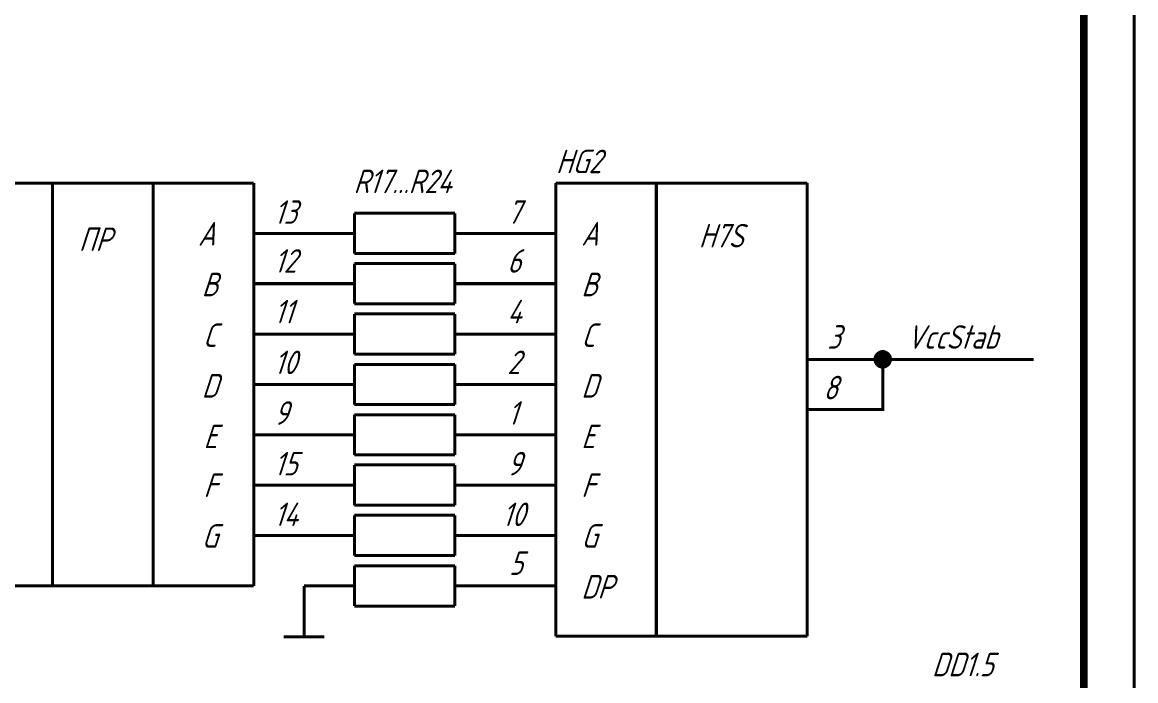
# Paper-space layout 'Layout1' of a CAD drawing. Header units: millimetres. Extents: x 0 to 420, y 0 to 297.
# Drawn here: x 309.6 to 420.2, y 165.7 to 231.1 of the extents above; entities that cross this region are included whole.
import ezdxf

# ---------------------------------------------------------------- set-up
doc = ezdxf.new("R2010")
doc.units = ezdxf.units.MM
doc.layers.add('Sheet', color=255, linetype='Continuous')
doc.styles.add('GOST', font='', dxfattribs={"oblique": 18})
doc.styles.get('GOST').set_extended_font_data('GOST type A')

psp = doc.layouts.get("Layout1")

# ---------------------------------------------------------------- linework, layer by layer
at = {"layer": 'Sheet'}
for points, const_width in [([(0.15, 297.15), (420.08, 297.15), (420.08, 0.15), (0.15, 0.15), (0.15, 297.15)], 0.3), ([(0.15, 297.15), (0.15, 0.15), (420.08, 0.15), (420.08, 297.15), (0.15, 297.15), (0.15, 297.15)], 0.0991), ([(0.15, 297.15), (0.15, 0.15), (420.08, 0.15), (420.08, 297.15), (0.15, 297.15), (0.15, 297.15)], 0.0991)]:
    psp.add_lwpolyline(points, close=True, dxfattribs=dict(at, const_width=const_width))
for points, const_width in [([(415.07, 292.14), (415.07, 292.51), (415.07, 4.77)], 0.749), ([(302.6, 215.14), (324.59, 215.14)], 0.3), ([(312.59, 215.14), (312.59, 175.14)], 0.3), ([(322.59, 215.14), (322.59, 175.14)], 0.3), ([(324.59, 215.14), (332.59, 215.14)], 0.3), ([(332.59, 215.14), (332.59, 175.14)], 0.3), ([(362.59, 170.14), (362.59, 215.14)], 0.3), ([(362.6, 215.13), (372.59, 215.13)], 0.3), ([(372.59, 215.13), (372.59, 170.14)], 0.3), ([(372.59, 215.13), (387.59, 215.13)], 0.3), ([(387.59, 215.13), (387.59, 170.14)], 0.3), ([(342.59, 210.14), (342.59, 212.14)], 0.3), ([(342.59, 212.14), (352.58, 212.14)], 0.3), ([(352.58, 212.14), (352.58, 208.14)], 0.3), ([(332.59, 210.14), (337.58, 210.14)], 0.3), ([(342.59, 210.14), (337.58, 210.14)], 0.3), ([(342.59, 208.14), (342.59, 210.14)], 0.3), ([(352.58, 210.14), (357.58, 210.14)], 0.3), ([(362.59, 210.14), (357.58, 210.14)], 0.3), ([(352.58, 208.14), (342.59, 208.14)], 0.3), ([(342.59, 205.15), (342.59, 207.15)], 0.3), ([(342.59, 207.15), (352.58, 207.15)], 0.3), ([(352.58, 207.15), (352.58, 203.15)], 0.3), ([(332.59, 205.15), (337.58, 205.15)], 0.3), ([(342.59, 205.15), (337.58, 205.15)], 0.3), ([(342.59, 203.15), (342.59, 205.15)], 0.3), ([(352.58, 205.15), (357.58, 205.15)], 0.3), ([(362.59, 205.15), (357.58, 205.15)], 0.3), ([(352.58, 203.15), (342.59, 203.15)], 0.3), ([(342.59, 200.15), (342.59, 202.15)], 0.3), ([(342.59, 202.15), (352.58, 202.15)], 0.3), ([(352.58, 202.15), (352.58, 198.15)], 0.3), ([(332.59, 200.15), (337.58, 200.15)], 0.3), ([(342.59, 200.15), (337.58, 200.15)], 0.3), ([(342.59, 198.15), (342.59, 200.15)], 0.3), ([(352.58, 200.15), (357.58, 200.15)], 0.3), ([(362.59, 200.15), (357.58, 200.15)], 0.3), ([(352.58, 198.15), (342.59, 198.15)], 0.3), ([(394.33, 197.63), (394.33, 197.68), (394.33, 197.72), (394.33, 197.75), (394.35, 197.79), (394.35, 197.84), (394.37, 197.86), (394.37, 197.9), (394.39, 197.93), (394.39, 197.97), (394.42, 197.99), (394.44, 198.04), (394.46, 198.06), (394.48, 198.08), (394.51, 198.13), (394.53, 198.15), (394.55, 198.17), (394.57, 198.2), (394.6, 198.22), (394.64, 198.24), (394.66, 198.26), (394.69, 198.29), (394.73, 198.31), (394.75, 198.33), (394.8, 198.33), (394.82, 198.35), (394.86, 198.35), (394.89, 198.38), (394.93, 198.38), (394.98, 198.4), (395, 198.4), (395.04, 198.4), (395.09, 198.4)], 0.3), ([(394.33, 197.63), (394.33, 197.68), (394.33, 197.72), (394.33, 197.75), (394.35, 197.79), (394.35, 197.84), (394.37, 197.86), (394.37, 197.9), (394.39, 197.93), (394.39, 197.97), (394.42, 197.99), (394.44, 198.04), (394.46, 198.06), (394.48, 198.08), (394.51, 198.13), (394.53, 198.15), (394.55, 198.17), (394.57, 198.2), (394.6, 198.22), (394.64, 198.24), (394.66, 198.26), (394.69, 198.29), (394.73, 198.31), (394.75, 198.33), (394.8, 198.33), (394.82, 198.35), (394.86, 198.35), (394.89, 198.38), (394.93, 198.38), (394.98, 198.4), (395, 198.4), (395.04, 198.4), (395.09, 198.4)], 0.3), ([(394.33, 197.63), (394.33, 197.68), (394.33, 197.72), (394.33, 197.75), (394.35, 197.79), (394.35, 197.84), (394.37, 197.86), (394.37, 197.9), (394.39, 197.93), (394.39, 197.97), (394.42, 197.99), (394.44, 198.04), (394.46, 198.06), (394.48, 198.08), (394.51, 198.13), (394.53, 198.15), (394.55, 198.17), (394.57, 198.2), (394.6, 198.22), (394.64, 198.24), (394.66, 198.26), (394.69, 198.29), (394.73, 198.31), (394.75, 198.33), (394.8, 198.33), (394.82, 198.35), (394.86, 198.35), (394.89, 198.38), (394.93, 198.38), (394.98, 198.4), (395, 198.4), (395.04, 198.4), (395.09, 198.4)], 0.3), ([(394.33, 197.63), (394.33, 197.68), (394.33, 197.72), (394.33, 197.75), (394.35, 197.79), (394.35, 197.84), (394.37, 197.86), (394.37, 197.9), (394.39, 197.93), (394.39, 197.97), (394.42, 197.99), (394.44, 198.04), (394.46, 198.06), (394.48, 198.08), (394.51, 198.13), (394.53, 198.15), (394.55, 198.17), (394.57, 198.2), (394.6, 198.22), (394.64, 198.24), (394.66, 198.26), (394.69, 198.29), (394.73, 198.31), (394.75, 198.33), (394.8, 198.33), (394.82, 198.35), (394.86, 198.35), (394.89, 198.38), (394.93, 198.38), (394.98, 198.4), (395, 198.4), (395.04, 198.4), (395.09, 198.4)], 0.3), ([(394.33, 197.63), (394.33, 197.68), (394.33, 197.72), (394.33, 197.75), (394.35, 197.79), (394.35, 197.84), (394.37, 197.86), (394.37, 197.9), (394.39, 197.93), (394.39, 197.97), (394.42, 197.99), (394.44, 198.04), (394.46, 198.06), (394.48, 198.08), (394.51, 198.13), (394.53, 198.15), (394.55, 198.17), (394.57, 198.2), (394.6, 198.22), (394.64, 198.24), (394.66, 198.26), (394.69, 198.29), (394.73, 198.31), (394.75, 198.33), (394.8, 198.33), (394.82, 198.35), (394.86, 198.35), (394.89, 198.38), (394.93, 198.38), (394.98, 198.4), (395, 198.4), (395.04, 198.4), (395.09, 198.4)], 0.0991), ([(394.33, 197.63), (394.33, 197.68), (394.33, 197.72), (394.33, 197.75), (394.35, 197.79), (394.35, 197.84), (394.37, 197.86), (394.37, 197.9), (394.39, 197.93), (394.39, 197.97), (394.42, 197.99), (394.44, 198.04), (394.46, 198.06), (394.48, 198.08), (394.51, 198.13), (394.53, 198.15), (394.55, 198.17), (394.57, 198.2), (394.6, 198.22), (394.64, 198.24), (394.66, 198.26), (394.69, 198.29), (394.73, 198.31), (394.75, 198.33), (394.8, 198.33), (394.82, 198.35), (394.86, 198.35), (394.89, 198.38), (394.93, 198.38), (394.98, 198.4), (395, 198.4), (395.04, 198.4), (395.09, 198.4)], 0.0991), ([(394.33, 197.63), (394.33, 197.68), (394.33, 197.72), (394.33, 197.75), (394.35, 197.79), (394.35, 197.84), (394.37, 197.86), (394.37, 197.9), (394.39, 197.93), (394.39, 197.97), (394.42, 197.99), (394.44, 198.04), (394.46, 198.06), (394.48, 198.08), (394.51, 198.13), (394.53, 198.15), (394.55, 198.17), (394.57, 198.2), (394.6, 198.22), (394.64, 198.24), (394.66, 198.26), (394.69, 198.29), (394.73, 198.31), (394.75, 198.33), (394.8, 198.33), (394.82, 198.35), (394.86, 198.35), (394.89, 198.38), (394.93, 198.38), (394.98, 198.4), (395, 198.4), (395.04, 198.4), (395.09, 198.4)], 0.0991), ([(394.33, 197.63), (394.33, 197.68), (394.33, 197.72), (394.33, 197.75), (394.35, 197.79), (394.35, 197.84), (394.37, 197.86), (394.37, 197.9), (394.39, 197.93), (394.39, 197.97), (394.42, 197.99), (394.44, 198.04), (394.46, 198.06), (394.48, 198.08), (394.51, 198.13), (394.53, 198.15), (394.55, 198.17), (394.57, 198.2), (394.6, 198.22), (394.64, 198.24), (394.66, 198.26), (394.69, 198.29), (394.73, 198.31), (394.75, 198.33), (394.8, 198.33), (394.82, 198.35), (394.86, 198.35), (394.89, 198.38), (394.93, 198.38), (394.98, 198.4), (395, 198.4), (395.04, 198.4), (395.09, 198.4)], 0.0991), ([(395.09, 198.4), (395.09, 198.4)], 0.3), ([(395.09, 198.4), (395.13, 198.4), (395.16, 198.4), (395.2, 198.4), (395.25, 198.38), (395.27, 198.38), (395.31, 198.35), (395.34, 198.35), (395.38, 198.33), (395.4, 198.33), (395.45, 198.31), (395.47, 198.29), (395.52, 198.26), (395.54, 198.24), (395.56, 198.22), (395.61, 198.2), (395.63, 198.17), (395.65, 198.15), (395.67, 198.13), (395.7, 198.08), (395.72, 198.06), (395.74, 198.04), (395.76, 197.99), (395.79, 197.97), (395.79, 197.93), (395.81, 197.9), (395.81, 197.86), (395.83, 197.84), (395.83, 197.79), (395.85, 197.75), (395.85, 197.72), (395.85, 197.68), (395.85, 197.63)], 0.3), ([(395.09, 198.4), (395.09, 198.4)], 0.3), ([(395.09, 198.4), (395.13, 198.4), (395.16, 198.4), (395.2, 198.4), (395.25, 198.38), (395.27, 198.38), (395.31, 198.35), (395.34, 198.35), (395.38, 198.33), (395.4, 198.33), (395.45, 198.31), (395.47, 198.29), (395.52, 198.26), (395.54, 198.24), (395.56, 198.22), (395.61, 198.2), (395.63, 198.17), (395.65, 198.15), (395.67, 198.13), (395.7, 198.08), (395.72, 198.06), (395.74, 198.04), (395.76, 197.99), (395.79, 197.97), (395.79, 197.93), (395.81, 197.9), (395.81, 197.86), (395.83, 197.84), (395.83, 197.79), (395.85, 197.75), (395.85, 197.72), (395.85, 197.68), (395.85, 197.63)], 0.3), ([(395.09, 198.4), (395.09, 198.4)], 0.3), ([(395.09, 198.4), (395.13, 198.4), (395.16, 198.4), (395.2, 198.4), (395.25, 198.38), (395.27, 198.38), (395.31, 198.35), (395.34, 198.35), (395.38, 198.33), (395.4, 198.33), (395.45, 198.31), (395.47, 198.29), (395.52, 198.26), (395.54, 198.24), (395.56, 198.22), (395.61, 198.2), (395.63, 198.17), (395.65, 198.15), (395.67, 198.13), (395.7, 198.08), (395.72, 198.06), (395.74, 198.04), (395.76, 197.99), (395.79, 197.97), (395.79, 197.93), (395.81, 197.9), (395.81, 197.86), (395.83, 197.84), (395.83, 197.79), (395.85, 197.75), (395.85, 197.72), (395.85, 197.68), (395.85, 197.63)], 0.3), ([(395.09, 198.4), (395.09, 198.4)], 0.3), ([(395.09, 198.4), (395.13, 198.4), (395.16, 198.4), (395.2, 198.4), (395.25, 198.38), (395.27, 198.38), (395.31, 198.35), (395.34, 198.35), (395.38, 198.33), (395.4, 198.33), (395.45, 198.31), (395.47, 198.29), (395.52, 198.26), (395.54, 198.24), (395.56, 198.22), (395.61, 198.2), (395.63, 198.17), (395.65, 198.15), (395.67, 198.13), (395.7, 198.08), (395.72, 198.06), (395.74, 198.04), (395.76, 197.99), (395.79, 197.97), (395.79, 197.93), (395.81, 197.9), (395.81, 197.86), (395.83, 197.84), (395.83, 197.79), (395.85, 197.75), (395.85, 197.72), (395.85, 197.68), (395.85, 197.63)], 0.3), ([(395.09, 198.4), (395.09, 198.4)], 0.0991), ([(395.09, 198.4), (395.13, 198.4), (395.16, 198.4), (395.2, 198.4), (395.25, 198.38), (395.27, 198.38), (395.31, 198.35), (395.34, 198.35), (395.38, 198.33), (395.4, 198.33), (395.45, 198.31), (395.47, 198.29), (395.52, 198.26), (395.54, 198.24), (395.56, 198.22), (395.61, 198.2), (395.63, 198.17), (395.65, 198.15), (395.67, 198.13), (395.7, 198.08), (395.72, 198.06), (395.74, 198.04), (395.76, 197.99), (395.79, 197.97), (395.79, 197.93), (395.81, 197.9), (395.81, 197.86), (395.83, 197.84), (395.83, 197.79), (395.85, 197.75), (395.85, 197.72), (395.85, 197.68), (395.85, 197.63)], 0.0991), ([(395.09, 198.4), (395.09, 198.4)], 0.0991), ([(395.09, 198.4), (395.13, 198.4), (395.16, 198.4), (395.2, 198.4), (395.25, 198.38), (395.27, 198.38), (395.31, 198.35), (395.34, 198.35), (395.38, 198.33), (395.4, 198.33), (395.45, 198.31), (395.47, 198.29), (395.52, 198.26), (395.54, 198.24), (395.56, 198.22), (395.61, 198.2), (395.63, 198.17), (395.65, 198.15), (395.67, 198.13), (395.7, 198.08), (395.72, 198.06), (395.74, 198.04), (395.76, 197.99), (395.79, 197.97), (395.79, 197.93), (395.81, 197.9), (395.81, 197.86), (395.83, 197.84), (395.83, 197.79), (395.85, 197.75), (395.85, 197.72), (395.85, 197.68), (395.85, 197.63)], 0.0991), ([(395.09, 198.4), (395.09, 198.4)], 0.0991), ([(395.09, 198.4), (395.13, 198.4), (395.16, 198.4), (395.2, 198.4), (395.25, 198.38), (395.27, 198.38), (395.31, 198.35), (395.34, 198.35), (395.38, 198.33), (395.4, 198.33), (395.45, 198.31), (395.47, 198.29), (395.52, 198.26), (395.54, 198.24), (395.56, 198.22), (395.61, 198.2), (395.63, 198.17), (395.65, 198.15), (395.67, 198.13), (395.7, 198.08), (395.72, 198.06), (395.74, 198.04), (395.76, 197.99), (395.79, 197.97), (395.79, 197.93), (395.81, 197.9), (395.81, 197.86), (395.83, 197.84), (395.83, 197.79), (395.85, 197.75), (395.85, 197.72), (395.85, 197.68), (395.85, 197.63)], 0.0991), ([(395.09, 198.4), (395.09, 198.4)], 0.0991), ([(395.09, 198.4), (395.13, 198.4), (395.16, 198.4), (395.2, 198.4), (395.25, 198.38), (395.27, 198.38), (395.31, 198.35), (395.34, 198.35), (395.38, 198.33), (395.4, 198.33), (395.45, 198.31), (395.47, 198.29), (395.52, 198.26), (395.54, 198.24), (395.56, 198.22), (395.61, 198.2), (395.63, 198.17), (395.65, 198.15), (395.67, 198.13), (395.7, 198.08), (395.72, 198.06), (395.74, 198.04), (395.76, 197.99), (395.79, 197.97), (395.79, 197.93), (395.81, 197.9), (395.81, 197.86), (395.83, 197.84), (395.83, 197.79), (395.85, 197.75), (395.85, 197.72), (395.85, 197.68), (395.85, 197.63)], 0.0991), ([(342.59, 195.14), (342.59, 197.14)], 0.3), ([(342.59, 197.14), (352.58, 197.14)], 0.3), ([(352.58, 197.14), (352.58, 193.14)], 0.3), ([(387.59, 197.63), (392.57, 197.63)], 0.3), ([(395.09, 197.63), (395.09, 192.65), (392.57, 192.65), (392.57, 192.65)], 0.3), ([(392.57, 197.63), (395.09, 197.63), (395.09, 197.63), (410.09, 197.63)], 0.3), ([(395.09, 196.87), (395.04, 196.87), (395, 196.87), (394.98, 196.87), (394.93, 196.89), (394.89, 196.89), (394.86, 196.92), (394.82, 196.92), (394.8, 196.94), (394.75, 196.94), (394.73, 196.96), (394.69, 196.98), (394.66, 197.01), (394.64, 197.03), (394.6, 197.05), (394.57, 197.07), (394.55, 197.1), (394.53, 197.12), (394.51, 197.16), (394.48, 197.18), (394.46, 197.21), (394.44, 197.25), (394.42, 197.27), (394.39, 197.32), (394.39, 197.34), (394.37, 197.39), (394.37, 197.41), (394.35, 197.45), (394.35, 197.48), (394.33, 197.52), (394.33, 197.57), (394.33, 197.59), (394.33, 197.63)], 0.3), ([(394.33, 197.63), (394.33, 197.63)], 0.3), ([(395.09, 196.87), (395.04, 196.87), (395, 196.87), (394.98, 196.87), (394.93, 196.89), (394.89, 196.89), (394.86, 196.92), (394.82, 196.92), (394.8, 196.94), (394.75, 196.94), (394.73, 196.96), (394.69, 196.98), (394.66, 197.01), (394.64, 197.03), (394.6, 197.05), (394.57, 197.07), (394.55, 197.1), (394.53, 197.12), (394.51, 197.16), (394.48, 197.18), (394.46, 197.21), (394.44, 197.25), (394.42, 197.27), (394.39, 197.32), (394.39, 197.34), (394.37, 197.39), (394.37, 197.41), (394.35, 197.45), (394.35, 197.48), (394.33, 197.52), (394.33, 197.57), (394.33, 197.59), (394.33, 197.63)], 0.3), ([(394.33, 197.63), (394.33, 197.63)], 0.3), ([(395.09, 196.87), (395.04, 196.87), (395, 196.87), (394.98, 196.87), (394.93, 196.89), (394.89, 196.89), (394.86, 196.92), (394.82, 196.92), (394.8, 196.94), (394.75, 196.94), (394.73, 196.96), (394.69, 196.98), (394.66, 197.01), (394.64, 197.03), (394.6, 197.05), (394.57, 197.07), (394.55, 197.1), (394.53, 197.12), (394.51, 197.16), (394.48, 197.18), (394.46, 197.21), (394.44, 197.25), (394.42, 197.27), (394.39, 197.32), (394.39, 197.34), (394.37, 197.39), (394.37, 197.41), (394.35, 197.45), (394.35, 197.48), (394.33, 197.52), (394.33, 197.57), (394.33, 197.59), (394.33, 197.63)], 0.3), ([(394.33, 197.63), (394.33, 197.63)], 0.3), ([(395.09, 196.87), (395.04, 196.87), (395, 196.87), (394.98, 196.87), (394.93, 196.89), (394.89, 196.89), (394.86, 196.92), (394.82, 196.92), (394.8, 196.94), (394.75, 196.94), (394.73, 196.96), (394.69, 196.98), (394.66, 197.01), (394.64, 197.03), (394.6, 197.05), (394.57, 197.07), (394.55, 197.1), (394.53, 197.12), (394.51, 197.16), (394.48, 197.18), (394.46, 197.21), (394.44, 197.25), (394.42, 197.27), (394.39, 197.32), (394.39, 197.34), (394.37, 197.39), (394.37, 197.41), (394.35, 197.45), (394.35, 197.48), (394.33, 197.52), (394.33, 197.57), (394.33, 197.59), (394.33, 197.63)], 0.3), ([(394.33, 197.63), (394.33, 197.63)], 0.3), ([(395.09, 196.87), (395.04, 196.87), (395, 196.87), (394.98, 196.87), (394.93, 196.89), (394.89, 196.89), (394.86, 196.92), (394.82, 196.92), (394.8, 196.94), (394.75, 196.94), (394.73, 196.96), (394.69, 196.98), (394.66, 197.01), (394.64, 197.03), (394.6, 197.05), (394.57, 197.07), (394.55, 197.1), (394.53, 197.12), (394.51, 197.16), (394.48, 197.18), (394.46, 197.21), (394.44, 197.25), (394.42, 197.27), (394.39, 197.32), (394.39, 197.34), (394.37, 197.39), (394.37, 197.41), (394.35, 197.45), (394.35, 197.48), (394.33, 197.52), (394.33, 197.57), (394.33, 197.59), (394.33, 197.63)], 0.0991), ([(394.33, 197.63), (394.33, 197.63)], 0.0991), ([(395.09, 196.87), (395.04, 196.87), (395, 196.87), (394.98, 196.87), (394.93, 196.89), (394.89, 196.89), (394.86, 196.92), (394.82, 196.92), (394.8, 196.94), (394.75, 196.94), (394.73, 196.96), (394.69, 196.98), (394.66, 197.01), (394.64, 197.03), (394.6, 197.05), (394.57, 197.07), (394.55, 197.1), (394.53, 197.12), (394.51, 197.16), (394.48, 197.18), (394.46, 197.21), (394.44, 197.25), (394.42, 197.27), (394.39, 197.32), (394.39, 197.34), (394.37, 197.39), (394.37, 197.41), (394.35, 197.45), (394.35, 197.48), (394.33, 197.52), (394.33, 197.57), (394.33, 197.59), (394.33, 197.63)], 0.0991), ([(394.33, 197.63), (394.33, 197.63)], 0.0991), ([(395.09, 196.87), (395.04, 196.87), (395, 196.87), (394.98, 196.87), (394.93, 196.89), (394.89, 196.89), (394.86, 196.92), (394.82, 196.92), (394.8, 196.94), (394.75, 196.94), (394.73, 196.96), (394.69, 196.98), (394.66, 197.01), (394.64, 197.03), (394.6, 197.05), (394.57, 197.07), (394.55, 197.1), (394.53, 197.12), (394.51, 197.16), (394.48, 197.18), (394.46, 197.21), (394.44, 197.25), (394.42, 197.27), (394.39, 197.32), (394.39, 197.34), (394.37, 197.39), (394.37, 197.41), (394.35, 197.45), (394.35, 197.48), (394.33, 197.52), (394.33, 197.57), (394.33, 197.59), (394.33, 197.63)], 0.0991), ([(394.33, 197.63), (394.33, 197.63)], 0.0991), ([(395.09, 196.87), (395.04, 196.87), (395, 196.87), (394.98, 196.87), (394.93, 196.89), (394.89, 196.89), (394.86, 196.92), (394.82, 196.92), (394.8, 196.94), (394.75, 196.94), (394.73, 196.96), (394.69, 196.98), (394.66, 197.01), (394.64, 197.03), (394.6, 197.05), (394.57, 197.07), (394.55, 197.1), (394.53, 197.12), (394.51, 197.16), (394.48, 197.18), (394.46, 197.21), (394.44, 197.25), (394.42, 197.27), (394.39, 197.32), (394.39, 197.34), (394.37, 197.39), (394.37, 197.41), (394.35, 197.45), (394.35, 197.48), (394.33, 197.52), (394.33, 197.57), (394.33, 197.59), (394.33, 197.63)], 0.0991), ([(394.33, 197.63), (394.33, 197.63)], 0.0991), ([(395.85, 197.63), (395.85, 197.59), (395.85, 197.57), (395.85, 197.52), (395.83, 197.48), (395.83, 197.45), (395.81, 197.41), (395.81, 197.39), (395.79, 197.34), (395.79, 197.32), (395.76, 197.27), (395.74, 197.25), (395.72, 197.21), (395.7, 197.18), (395.67, 197.16), (395.65, 197.12), (395.63, 197.1), (395.61, 197.07), (395.56, 197.05), (395.54, 197.03), (395.52, 197.01), (395.47, 196.98), (395.45, 196.96), (395.4, 196.94), (395.38, 196.94), (395.34, 196.92), (395.31, 196.92), (395.27, 196.89), (395.25, 196.89), (395.2, 196.87), (395.16, 196.87), (395.13, 196.87), (395.09, 196.87)], 0.3), ([(395.85, 197.63), (395.85, 197.59), (395.85, 197.57), (395.85, 197.52), (395.83, 197.48), (395.83, 197.45), (395.81, 197.41), (395.81, 197.39), (395.79, 197.34), (395.79, 197.32), (395.76, 197.27), (395.74, 197.25), (395.72, 197.21), (395.7, 197.18), (395.67, 197.16), (395.65, 197.12), (395.63, 197.1), (395.61, 197.07), (395.56, 197.05), (395.54, 197.03), (395.52, 197.01), (395.47, 196.98), (395.45, 196.96), (395.4, 196.94), (395.38, 196.94), (395.34, 196.92), (395.31, 196.92), (395.27, 196.89), (395.25, 196.89), (395.2, 196.87), (395.16, 196.87), (395.13, 196.87), (395.09, 196.87)], 0.3), ([(395.85, 197.63), (395.85, 197.59), (395.85, 197.57), (395.85, 197.52), (395.83, 197.48), (395.83, 197.45), (395.81, 197.41), (395.81, 197.39), (395.79, 197.34), (395.79, 197.32), (395.76, 197.27), (395.74, 197.25), (395.72, 197.21), (395.7, 197.18), (395.67, 197.16), (395.65, 197.12), (395.63, 197.1), (395.61, 197.07), (395.56, 197.05), (395.54, 197.03), (395.52, 197.01), (395.47, 196.98), (395.45, 196.96), (395.4, 196.94), (395.38, 196.94), (395.34, 196.92), (395.31, 196.92), (395.27, 196.89), (395.25, 196.89), (395.2, 196.87), (395.16, 196.87), (395.13, 196.87), (395.09, 196.87)], 0.3), ([(395.85, 197.63), (395.85, 197.59), (395.85, 197.57), (395.85, 197.52), (395.83, 197.48), (395.83, 197.45), (395.81, 197.41), (395.81, 197.39), (395.79, 197.34), (395.79, 197.32), (395.76, 197.27), (395.74, 197.25), (395.72, 197.21), (395.7, 197.18), (395.67, 197.16), (395.65, 197.12), (395.63, 197.1), (395.61, 197.07), (395.56, 197.05), (395.54, 197.03), (395.52, 197.01), (395.47, 196.98), (395.45, 196.96), (395.4, 196.94), (395.38, 196.94), (395.34, 196.92), (395.31, 196.92), (395.27, 196.89), (395.25, 196.89), (395.2, 196.87), (395.16, 196.87), (395.13, 196.87), (395.09, 196.87)], 0.3), ([(395.85, 197.63), (395.85, 197.59), (395.85, 197.57), (395.85, 197.52), (395.83, 197.48), (395.83, 197.45), (395.81, 197.41), (395.81, 197.39), (395.79, 197.34), (395.79, 197.32), (395.76, 197.27), (395.74, 197.25), (395.72, 197.21), (395.7, 197.18), (395.67, 197.16), (395.65, 197.12), (395.63, 197.1), (395.61, 197.07), (395.56, 197.05), (395.54, 197.03), (395.52, 197.01), (395.47, 196.98), (395.45, 196.96), (395.4, 196.94), (395.38, 196.94), (395.34, 196.92), (395.31, 196.92), (395.27, 196.89), (395.25, 196.89), (395.2, 196.87), (395.16, 196.87), (395.13, 196.87), (395.09, 196.87)], 0.0991), ([(395.85, 197.63), (395.85, 197.59), (395.85, 197.57), (395.85, 197.52), (395.83, 197.48), (395.83, 197.45), (395.81, 197.41), (395.81, 197.39), (395.79, 197.34), (395.79, 197.32), (395.76, 197.27), (395.74, 197.25), (395.72, 197.21), (395.7, 197.18), (395.67, 197.16), (395.65, 197.12), (395.63, 197.1), (395.61, 197.07), (395.56, 197.05), (395.54, 197.03), (395.52, 197.01), (395.47, 196.98), (395.45, 196.96), (395.4, 196.94), (395.38, 196.94), (395.34, 196.92), (395.31, 196.92), (395.27, 196.89), (395.25, 196.89), (395.2, 196.87), (395.16, 196.87), (395.13, 196.87), (395.09, 196.87)], 0.0991), ([(395.85, 197.63), (395.85, 197.59), (395.85, 197.57), (395.85, 197.52), (395.83, 197.48), (395.83, 197.45), (395.81, 197.41), (395.81, 197.39), (395.79, 197.34), (395.79, 197.32), (395.76, 197.27), (395.74, 197.25), (395.72, 197.21), (395.7, 197.18), (395.67, 197.16), (395.65, 197.12), (395.63, 197.1), (395.61, 197.07), (395.56, 197.05), (395.54, 197.03), (395.52, 197.01), (395.47, 196.98), (395.45, 196.96), (395.4, 196.94), (395.38, 196.94), (395.34, 196.92), (395.31, 196.92), (395.27, 196.89), (395.25, 196.89), (395.2, 196.87), (395.16, 196.87), (395.13, 196.87), (395.09, 196.87)], 0.0991), ([(395.85, 197.63), (395.85, 197.59), (395.85, 197.57), (395.85, 197.52), (395.83, 197.48), (395.83, 197.45), (395.81, 197.41), (395.81, 197.39), (395.79, 197.34), (395.79, 197.32), (395.76, 197.27), (395.74, 197.25), (395.72, 197.21), (395.7, 197.18), (395.67, 197.16), (395.65, 197.12), (395.63, 197.1), (395.61, 197.07), (395.56, 197.05), (395.54, 197.03), (395.52, 197.01), (395.47, 196.98), (395.45, 196.96), (395.4, 196.94), (395.38, 196.94), (395.34, 196.92), (395.31, 196.92), (395.27, 196.89), (395.25, 196.89), (395.2, 196.87), (395.16, 196.87), (395.13, 196.87), (395.09, 196.87)], 0.0991), ([(395.85, 197.63), (395.85, 197.63), (395.85, 197.63), (395.85, 197.63), (395.85, 197.63), (395.85, 197.63), (395.85, 197.63), (395.85, 197.63), (395.85, 197.63), (395.85, 197.63), (395.85, 197.63), (395.85, 197.63), (395.85, 197.63), (395.85, 197.63), (395.85, 197.63), (395.85, 197.63), (395.85, 197.63), (395.85, 197.63), (395.85, 197.63), (395.85, 197.63), (395.85, 197.63), (395.85, 197.63), (395.85, 197.63), (395.85, 197.63), (395.85, 197.63), (395.85, 197.63), (395.85, 197.63), (395.85, 197.63), (395.85, 197.63), (395.85, 197.63), (395.85, 197.63), (395.85, 197.63), (395.85, 197.63)], 0.3), ([(395.85, 197.63), (395.85, 197.63)], 0.3), ([(395.85, 197.63), (395.85, 197.63), (395.85, 197.63), (395.85, 197.63), (395.85, 197.63), (395.85, 197.63), (395.85, 197.63), (395.85, 197.63), (395.85, 197.63), (395.85, 197.63), (395.85, 197.63), (395.85, 197.63), (395.85, 197.63), (395.85, 197.63), (395.85, 197.63), (395.85, 197.63), (395.85, 197.63), (395.85, 197.63), (395.85, 197.63), (395.85, 197.63), (395.85, 197.63), (395.85, 197.63), (395.85, 197.63), (395.85, 197.63), (395.85, 197.63), (395.85, 197.63), (395.85, 197.63), (395.85, 197.63), (395.85, 197.63), (395.85, 197.63), (395.85, 197.63), (395.85, 197.63), (395.85, 197.63)], 0.3), ([(395.85, 197.63), (395.85, 197.63)], 0.3), ([(395.85, 197.63), (395.85, 197.63), (395.85, 197.63), (395.85, 197.63), (395.85, 197.63), (395.85, 197.63), (395.85, 197.63), (395.85, 197.63), (395.85, 197.63), (395.85, 197.63), (395.85, 197.63), (395.85, 197.63), (395.85, 197.63), (395.85, 197.63), (395.85, 197.63), (395.85, 197.63), (395.85, 197.63), (395.85, 197.63), (395.85, 197.63), (395.85, 197.63), (395.85, 197.63), (395.85, 197.63), (395.85, 197.63), (395.85, 197.63), (395.85, 197.63), (395.85, 197.63), (395.85, 197.63), (395.85, 197.63), (395.85, 197.63), (395.85, 197.63), (395.85, 197.63), (395.85, 197.63), (395.85, 197.63)], 0.3), ([(395.85, 197.63), (395.85, 197.63)], 0.3), ([(395.85, 197.63), (395.85, 197.63), (395.85, 197.63), (395.85, 197.63), (395.85, 197.63), (395.85, 197.63), (395.85, 197.63), (395.85, 197.63), (395.85, 197.63), (395.85, 197.63), (395.85, 197.63), (395.85, 197.63), (395.85, 197.63), (395.85, 197.63), (395.85, 197.63), (395.85, 197.63), (395.85, 197.63), (395.85, 197.63), (395.85, 197.63), (395.85, 197.63), (395.85, 197.63), (395.85, 197.63), (395.85, 197.63), (395.85, 197.63), (395.85, 197.63), (395.85, 197.63), (395.85, 197.63), (395.85, 197.63), (395.85, 197.63), (395.85, 197.63), (395.85, 197.63), (395.85, 197.63), (395.85, 197.63)], 0.3), ([(395.85, 197.63), (395.85, 197.63)], 0.3), ([(395.85, 197.63), (395.85, 197.63), (395.85, 197.63), (395.85, 197.63), (395.85, 197.63), (395.85, 197.63), (395.85, 197.63), (395.85, 197.63), (395.85, 197.63), (395.85, 197.63), (395.85, 197.63), (395.85, 197.63), (395.85, 197.63), (395.85, 197.63), (395.85, 197.63), (395.85, 197.63), (395.85, 197.63), (395.85, 197.63), (395.85, 197.63), (395.85, 197.63), (395.85, 197.63), (395.85, 197.63), (395.85, 197.63), (395.85, 197.63), (395.85, 197.63), (395.85, 197.63), (395.85, 197.63), (395.85, 197.63), (395.85, 197.63), (395.85, 197.63), (395.85, 197.63), (395.85, 197.63), (395.85, 197.63)], 0.0991), ([(395.85, 197.63), (395.85, 197.63)], 0.0991), ([(395.85, 197.63), (395.85, 197.63), (395.85, 197.63), (395.85, 197.63), (395.85, 197.63), (395.85, 197.63), (395.85, 197.63), (395.85, 197.63), (395.85, 197.63), (395.85, 197.63), (395.85, 197.63), (395.85, 197.63), (395.85, 197.63), (395.85, 197.63), (395.85, 197.63), (395.85, 197.63), (395.85, 197.63), (395.85, 197.63), (395.85, 197.63), (395.85, 197.63), (395.85, 197.63), (395.85, 197.63), (395.85, 197.63), (395.85, 197.63), (395.85, 197.63), (395.85, 197.63), (395.85, 197.63), (395.85, 197.63), (395.85, 197.63), (395.85, 197.63), (395.85, 197.63), (395.85, 197.63), (395.85, 197.63)], 0.0991), ([(395.85, 197.63), (395.85, 197.63)], 0.0991), ([(395.85, 197.63), (395.85, 197.63), (395.85, 197.63), (395.85, 197.63), (395.85, 197.63), (395.85, 197.63), (395.85, 197.63), (395.85, 197.63), (395.85, 197.63), (395.85, 197.63), (395.85, 197.63), (395.85, 197.63), (395.85, 197.63), (395.85, 197.63), (395.85, 197.63), (395.85, 197.63), (395.85, 197.63), (395.85, 197.63), (395.85, 197.63), (395.85, 197.63), (395.85, 197.63), (395.85, 197.63), (395.85, 197.63), (395.85, 197.63), (395.85, 197.63), (395.85, 197.63), (395.85, 197.63), (395.85, 197.63), (395.85, 197.63), (395.85, 197.63), (395.85, 197.63), (395.85, 197.63), (395.85, 197.63)], 0.0991), ([(395.85, 197.63), (395.85, 197.63)], 0.0991), ([(395.85, 197.63), (395.85, 197.63), (395.85, 197.63), (395.85, 197.63), (395.85, 197.63), (395.85, 197.63), (395.85, 197.63), (395.85, 197.63), (395.85, 197.63), (395.85, 197.63), (395.85, 197.63), (395.85, 197.63), (395.85, 197.63), (395.85, 197.63), (395.85, 197.63), (395.85, 197.63), (395.85, 197.63), (395.85, 197.63), (395.85, 197.63), (395.85, 197.63), (395.85, 197.63), (395.85, 197.63), (395.85, 197.63), (395.85, 197.63), (395.85, 197.63), (395.85, 197.63), (395.85, 197.63), (395.85, 197.63), (395.85, 197.63), (395.85, 197.63), (395.85, 197.63), (395.85, 197.63), (395.85, 197.63)], 0.0991), ([(395.85, 197.63), (395.85, 197.63)], 0.0991), ([(332.59, 195.14), (337.58, 195.14)], 0.3), ([(342.59, 195.14), (337.58, 195.14)], 0.3), ([(342.59, 193.14), (342.59, 195.14)], 0.3), ([(352.58, 195.14), (357.58, 195.14)], 0.3), ([(362.59, 195.14), (357.58, 195.14)], 0.3), ([(352.58, 193.14), (342.59, 193.14)], 0.3), ([(387.59, 192.65), (392.57, 192.65)], 0.3), ([(342.59, 190.14), (342.59, 192.14)], 0.3), ([(342.59, 192.14), (352.58, 192.14)], 0.3), ([(352.58, 192.14), (352.58, 188.15)], 0.3), ([(332.59, 190.14), (337.58, 190.14)], 0.3), ([(342.59, 190.14), (337.58, 190.14)], 0.3), ([(342.59, 188.15), (342.59, 190.14)], 0.3), ([(352.58, 190.14), (357.58, 190.14)], 0.3), ([(362.59, 190.14), (357.58, 190.14)], 0.3), ([(352.58, 188.15), (342.59, 188.15)], 0.3), ([(342.59, 185.15), (342.59, 187.15)], 0.3), ([(342.59, 187.15), (352.58, 187.15)], 0.3), ([(352.58, 187.15), (352.58, 183.15)], 0.3), ([(332.59, 185.15), (337.58, 185.15)], 0.3), ([(342.59, 185.15), (337.58, 185.15)], 0.3), ([(342.59, 183.15), (342.59, 185.15)], 0.3), ([(352.58, 185.15), (357.58, 185.15)], 0.3), ([(362.59, 185.15), (357.58, 185.15)], 0.3), ([(352.58, 183.15), (342.59, 183.15)], 0.3), ([(342.59, 180.15), (342.59, 182.15)], 0.3), ([(342.59, 182.15), (352.58, 182.15)], 0.3), ([(352.58, 182.15), (352.58, 178.15)], 0.3), ([(332.59, 180.15), (337.58, 180.15)], 0.3), ([(342.59, 180.15), (337.58, 180.15)], 0.3), ([(342.59, 178.15), (342.59, 180.15)], 0.3), ([(352.58, 180.15), (357.58, 180.15)], 0.3), ([(362.59, 180.15), (357.58, 180.15)], 0.3), ([(352.58, 178.15), (342.59, 178.15)], 0.3), ([(342.59, 175.14), (342.59, 177.14)], 0.3), ([(342.59, 177.14), (352.58, 177.14)], 0.3), ([(352.58, 177.14), (352.58, 173.14)], 0.3), ([(302.6, 175.14), (324.59, 175.14)], 0.3), ([(332.59, 175.14), (324.59, 175.14)], 0.3), ([(342.59, 175.14), (337.58, 175.14)], 0.3), ([(337.58, 175.14), (337.58, 170.07)], 0.3), ([(342.59, 173.14), (342.59, 175.14)], 0.3), ([(352.58, 175.14), (357.58, 175.14)], 0.3), ([(362.59, 175.14), (357.58, 175.14)], 0.3), ([(352.58, 173.14), (342.59, 173.14)], 0.3), ([(335.55, 170.07), (339.61, 170.07)], 0.3), ([(372.59, 170.14), (362.6, 170.14)], 0.3), ([(387.59, 170.14), (372.59, 170.14)], 0.3)]:
    psp.add_lwpolyline(points, dxfattribs=dict(at, const_width=const_width))
at = {"layer": 'Sheet', "const_width": 0.762}
psp.add_lwpolyline([(394.72, 197.65, 1), (395.49, 197.65, 1)], format="xyb", close=True, dxfattribs=at)

# ---------------------------------------------------------------- texts
at = {"layer": 'Sheet', "style": 'GOST', "oblique": 18}
for s, height, p in [('HG2', 2.336, (362.62, 216.12)), ('R17...R24', 2.336, (342.5, 214.14)), ('13', 2.336, (334.6, 211.09)), ('7', 2.34, (357.77, 211.09)), ('ПР', 2.336, (315.19, 208.39)), ('А', 2.34, (327.05, 208.93)), ('A', 2.34, (365.13, 208.93)), ('H7S', 2.336, (376.81, 208.75)), ('12', 2.336, (334.6, 206.24)), ('6', 2.34, (357.77, 206.24)), ('B', 2.34, (327.41, 203.9)), ('B', 2.34, (365.13, 203.9)), ('11', 2.336, (334.6, 201.21)), ('4', 2.34, (357.77, 201.21)), ('С', 2.34, (327.59, 198.87)), ('C', 2.34, (365.13, 198.87)), ('3', 2.34, (389.57, 198.69)), ('VccStab', 2.336, (397.47, 198.69)), ('10', 2.336, (334.6, 196.17)), ('2', 2.34, (357.77, 196.17)), ('D', 2.34, (327.41, 193.84)), ('D', 2.34, (365.13, 193.84)), ('8', 2.34, (389.18, 193.66)), ('9', 2.34, (334.6, 191.14)), ('1', 2.34, (357.83, 191.14)), ('E', 2.34, (327.59, 188.81)), ('E', 2.34, (365.13, 188.81)), ('15', 2.336, (334.6, 186.11)), ('9', 2.34, (357.77, 186.11)), ('F', 2.34, (327.59, 183.96)), ('F', 2.34, (365.13, 183.96)), ('14', 2.336, (334.6, 181.08)), ('10', 2.336, (357.27, 181.08)), ('G', 2.34, (327.41, 178.93)), ('G', 2.34, (365.13, 178.93)), ('5', 2.34, (357.95, 176.23)), ('DP', 2.336, (365.13, 173.89)), ('DD1.5', 2.336, (399.98, 166.17))]:
    psp.add_text(s, height=height, dxfattribs=at).set_placement(p)

doc.saveas('drawing.dxf')
